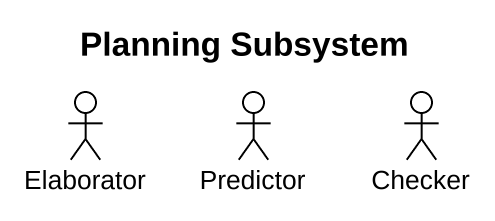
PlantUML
@startuml
title Planning Subsystem
actor Elaborator
actor Predictor
actor Checker
@enduml
